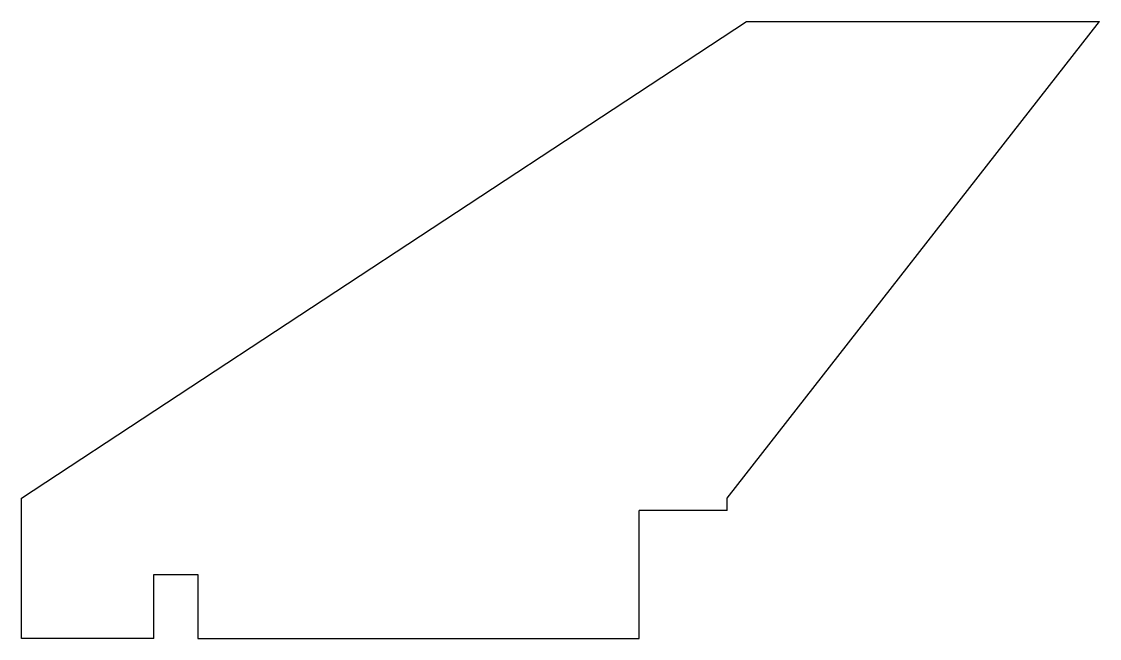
# Model space of a CAD drawing. Header units: millimetres. Extents: x 0 to 155, y -18 to 70.
import ezdxf

# ---------------------------------------------------------------- set-up
doc = ezdxf.new("R2010")
doc.units = ezdxf.units.MM
doc.layers.add('Shape2DView', color=7, linetype='CONTINUOUS')

msp = doc.modelspace()

# ---------------------------------------------------------------- linework, layer by layer
at = {"layer": 'Shape2DView'}
for p, q in [((0, 1.75), (104.38, 70.33)), ((101.6, 1.75), (155.18, 70.33)), ((104.38, 70.33), (155.18, 70.33)), ((0, -18.43), (0, 1.75)), ((101.6, 0), (101.6, 1.75)), ((101.6, 0), (88.9, 0)), ((88.9, -18.43), (88.9, 0)), ((19.05, -18.43), (19.05, -9.21)), ((19.05, -9.21), (25.4, -9.21)), ((25.4, -9.21), (25.4, -18.43)), ((19.05, -18.43), (0, -18.43)), ((25.4, -18.43), (88.9, -18.43))]:
    msp.add_line(p, q, dxfattribs=at)

doc.saveas('drawing.dxf')
